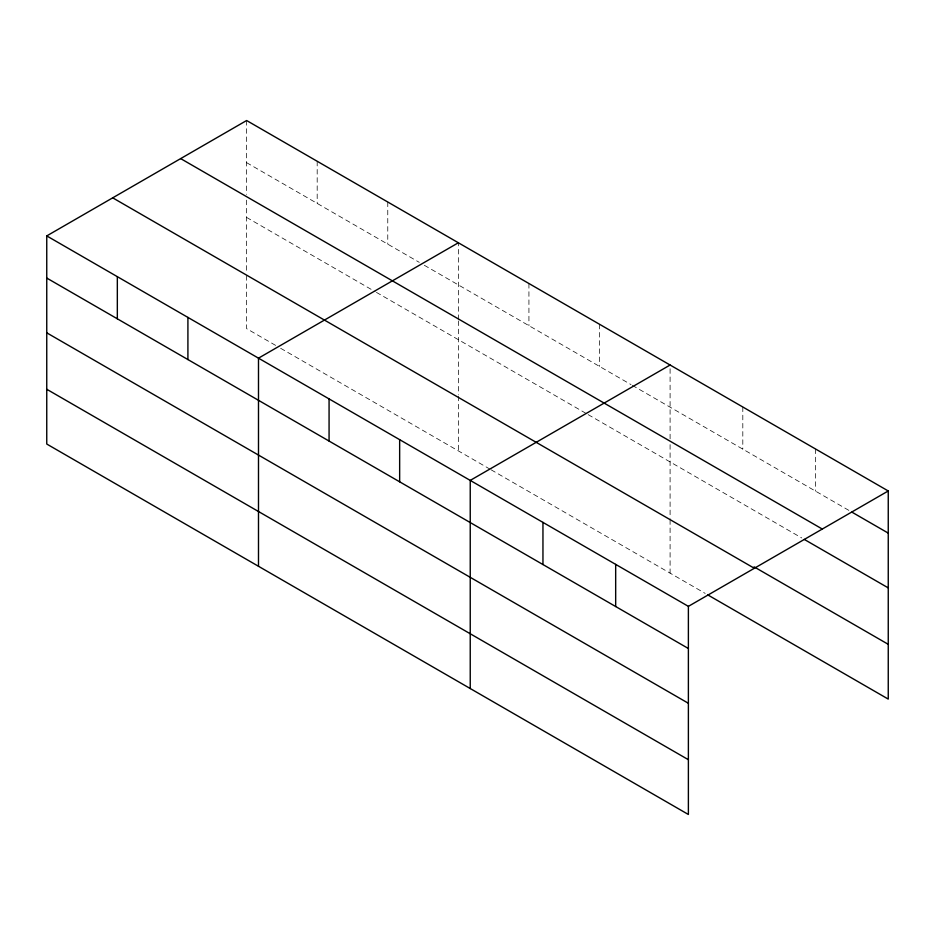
<?xml version="1.0" encoding="UTF-8"?>
<svg xmlns="http://www.w3.org/2000/svg" width="935" height="935" viewBox="0 0 935 935"><rect width="100%" height="100%" fill="white"/><g stroke="black" fill="none" stroke-linecap="round" stroke-linejoin="round"><path stroke-width="0.7" stroke-dasharray="4.67 3.51" d="M458.349 320.95L458.349 394.663M458.349 319.501L458.349 242.773M670.091 444.639L670.091 518.364M670.091 438.866L670.091 365.024M246.618 162.667L419.277 262.349M424.326 265.271L631.02 384.601M632.282 385.325L849.377 510.674M246.618 217.434L375.169 291.662M376.431 292.386L586.911 413.901M588.173 414.637L801.739 537.941M275.603 345.377L246.618 328.641L246.618 275.311M280.64 348.287L489.858 469.078M491.12 469.802L705.2 593.398M815.53 448.987L815.53 491.132M742.811 407.005L742.811 449.139M670.091 519.802L670.091 573.132M599.51 324.27L599.51 366.415M528.929 283.515L528.929 325.66M458.349 396.113L458.349 450.892M387.768 202.018L387.768 244.164M317.187 161.276L317.187 203.409M246.618 120.522L246.618 194.375M246.618 200.137L246.618 272.424"/><path stroke-width="1.4" d="M46.75 235.912L688.382 606.359L688.382 814.478L46.75 444.031L46.75 235.912L246.618 120.522L888.25 490.968L888.25 699.088L707.701 594.847M458.349 242.773L258.492 358.163L258.492 566.283M670.091 365.024L470.235 480.403L470.235 688.522M688.382 606.359L888.25 490.968M851.89 512.123L888.25 533.114M180.654 158.599L822.297 529.046M804.252 539.39L888.25 587.881M754.101 566.867L888.25 644.32M112.703 197.834L754.346 568.281M46.75 278.057L688.382 648.504M46.75 332.825L688.382 703.272M46.75 389.264L688.382 759.699M615.674 564.378L615.674 606.523M542.954 522.396L542.954 564.53M399.654 439.66L399.654 481.805M329.073 398.906L329.073 441.051M187.912 317.409L187.912 359.554M117.331 276.666L117.331 318.8"/></g></svg>
